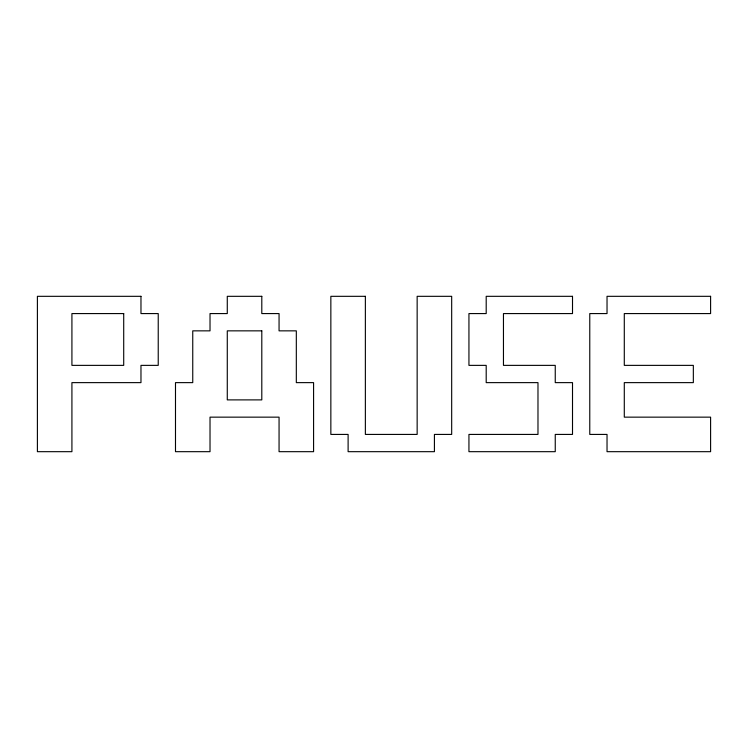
<?xml version="1.0" encoding="UTF-8"?>
<svg xmlns="http://www.w3.org/2000/svg" width="748" height="748" viewBox="0 0 748 748"><rect width="100%" height="100%" fill="white"/><g stroke="black" fill="none" stroke-linecap="round" stroke-linejoin="round"><path stroke-width="1.12" d="M140.97 296.32L37.4 296.32L37.4 451.68L71.92 451.68L71.92 382.63L140.97 382.63L140.97 365.37L158.23 365.37L158.23 313.58L140.97 313.58L140.97 296.32M261.8 296.32L227.28 296.32L227.28 313.58L210.02 313.58L210.02 330.85L192.75 330.85L192.75 382.63L175.49 382.63L175.49 451.68L210.02 451.68L210.02 417.15L279.06 417.15L279.06 451.68L313.58 451.68L313.58 382.63L296.32 382.63L296.32 330.85L279.06 330.85L279.06 313.58L261.8 313.58L261.8 296.32M365.37 296.32L330.85 296.32L330.85 434.42L348.11 434.42L348.11 451.68L434.42 451.68L434.42 434.42L451.68 434.42L451.68 296.32L417.15 296.32L417.15 434.42L365.37 434.42L365.37 296.32M572.51 296.32L486.2 296.32L486.2 313.58L468.94 313.58L468.94 365.37L486.2 365.37L486.2 382.63L537.98 382.63L537.98 434.42L468.94 434.42L468.94 451.68L555.25 451.68L555.25 434.42L572.51 434.42L572.51 382.63L555.25 382.63L555.25 365.37L503.46 365.37L503.46 313.58L572.51 313.58L572.51 296.32M710.6 296.32L607.03 296.32L607.03 313.58L589.77 313.58L589.77 434.42L607.03 434.42L607.03 451.68L710.6 451.68L710.6 417.15L624.29 417.15L624.29 382.63L693.34 382.63L693.34 365.37L624.29 365.37L624.29 313.58L710.6 313.58L710.6 296.32M123.71 313.58L71.92 313.58L71.92 365.37L123.71 365.37L123.71 313.58M261.8 330.85L227.28 330.85L227.28 399.89L261.8 399.89L261.8 330.85"/></g></svg>
